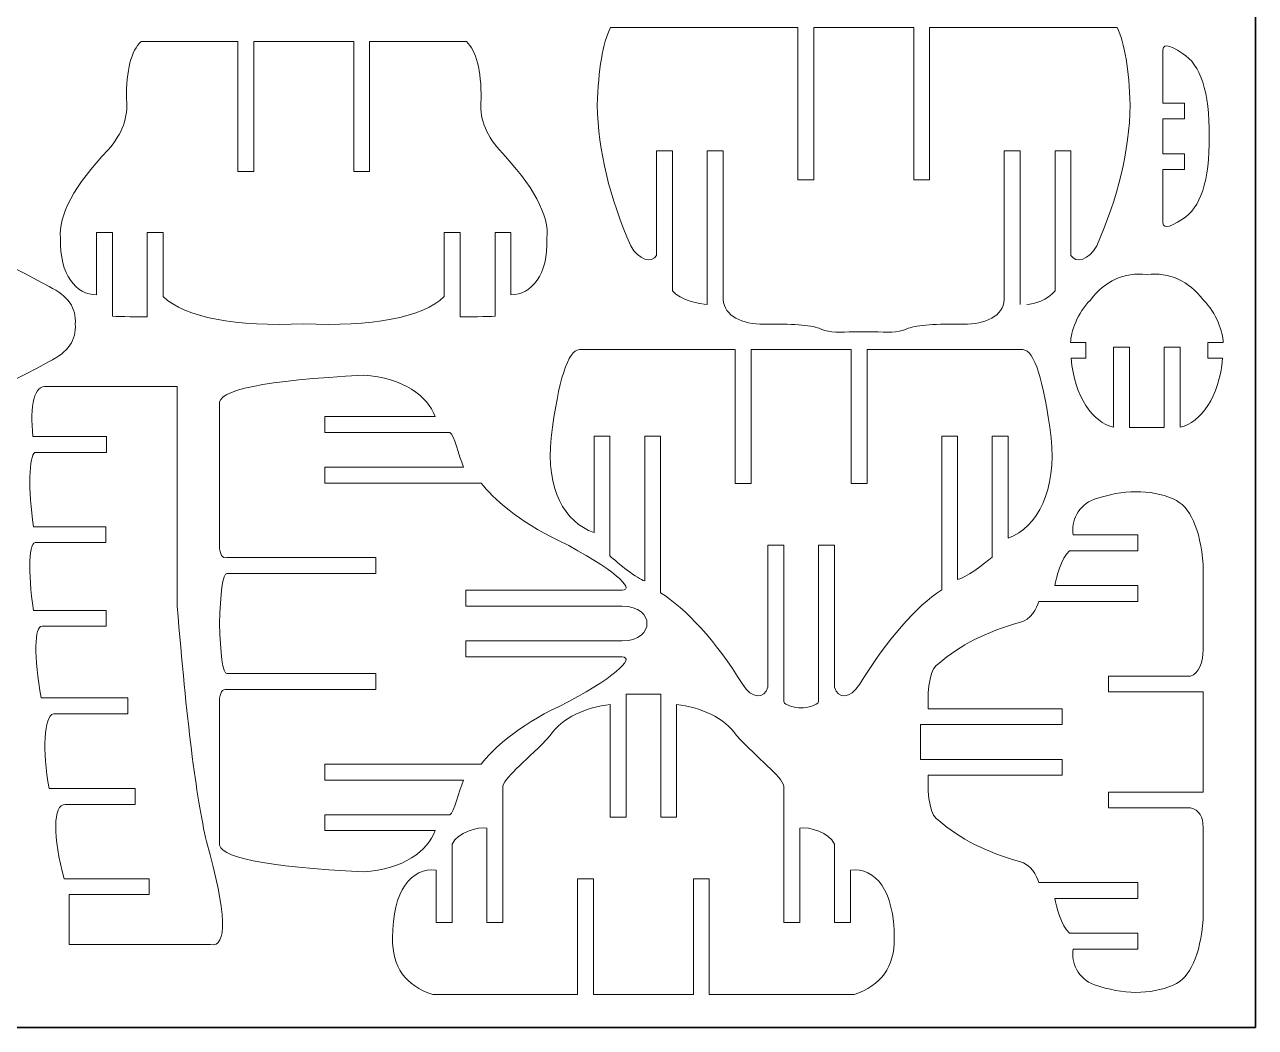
# Model space of a CAD drawing. Header units: inches. Extents: x -777 to 162, y -556 to 220.
# Drawn here: x -538.7 to -320.2, y -555.7 to -377.7 of the extents above; entities that cross this region are included whole.
import ezdxf

# ---------------------------------------------------------------- set-up
doc = ezdxf.new("R2010")
doc.units = ezdxf.units.IN
doc.header["$MEASUREMENT"] = 0
doc.layers.add('Layer 1', color=1, linetype='Continuous')
doc.layers.add('Layer 2', color=5, linetype='Continuous')

msp = doc.modelspace()

# ---------------------------------------------------------------- linework, layer by layer
at = {"layer": 'Layer 1', "lineweight": 9}
for points, knots in [([(-401.4299, -378.1899), (-409.8873, -378.1899), (-421.764, -378.1899), (-434.6949, -378.1899), (-434.6949, -378.1899), (-436.0741, -380.9709), (-436.8534, -385.5688), (-437.0335, -391.9826), (-437.0335, -391.9826), (-436.8538, -400.0613), (-434.8749, -408.3799), (-431.0973, -416.9375), (-431.0973, -416.9375), (-429.7151, -419.4809), (-427.3966, -420.0494), (-426.5068, -418.6433)], [0, 0, 0, 0, 0.25, 0.25, 0.25, 0.25000001, 0.5, 0.5, 0.5, 0.50000001, 0.75, 0.75, 0.75, 0.75000001, 1, 1, 1, 1]), ([(-401.4299, -378.1899), (-401.4299, -378.1899), (-401.4299, -405.2348), (-401.4299, -405.2348), (-401.4299, -405.2348), (-401.4299, -405.2348), (-398.6101, -405.2348), (-398.6101, -405.2348), (-398.6101, -405.2348), (-398.6101, -405.2348), (-398.6101, -378.1899), (-398.6101, -378.1899)], [0, 0, 0, 0, 0.33333333, 0.33333333, 0.33333333, 0.33333334, 0.66666667, 0.66666667, 0.66666667, 0.66666668, 1, 1, 1, 1]), ([(-380.8501, -378.1899), (-380.8501, -378.1899), (-380.8501, -405.2348), (-380.8501, -405.2348), (-380.8501, -405.2348), (-380.8501, -405.2348), (-378.0307, -405.2348), (-378.0307, -405.2348), (-378.0307, -405.2348), (-378.0307, -405.2348), (-378.0307, -378.1899), (-378.0307, -378.1899)], [0, 0, 0, 0, 0.33333333, 0.33333333, 0.33333333, 0.33333334, 0.66666667, 0.66666667, 0.66666667, 0.66666668, 1, 1, 1, 1]), ([(-378.0307, -378.1899), (-369.5733, -378.1899), (-357.6966, -378.1899), (-344.7657, -378.1899), (-344.7657, -378.1899), (-343.3865, -380.9709), (-342.6072, -385.5688), (-342.4271, -391.9826), (-342.4271, -391.9826), (-342.6068, -400.0613), (-344.5857, -408.3799), (-348.3633, -416.9375), (-348.3633, -416.9375), (-349.7455, -419.4809), (-352.064, -420.0494), (-352.9537, -418.6433)], [0, 0, 0, 0, 0.25, 0.25, 0.25, 0.25000001, 0.5, 0.5, 0.5, 0.50000001, 0.75, 0.75, 0.75, 0.75000001, 1, 1, 1, 1]), ([(-500.8481, -380.6694), (-507.1309, -380.6694), (-513.6456, -380.6694), (-518.0272, -380.6694), (-518.0272, -380.6694), (-519.7964, -382.2986), (-520.6658, -385.7149), (-520.6355, -390.9168), (-520.6355, -390.9168), (-520.2758, -394.0287), (-521.3547, -397.0211), (-523.8733, -399.8936), (-523.8733, -399.8936), (-529.9298, -406.2665), (-532.7481, -411.503), (-532.3282, -415.6027), (-532.3282, -415.6027), (-532.5082, -422.1852), (-529.5868, -425.5366), (-525.9287, -425.6565)], [0, 0, 0, 0, 0.2, 0.2, 0.2, 0.20000001, 0.4, 0.4, 0.4, 0.40000001, 0.6, 0.6, 0.6, 0.60000001, 0.8, 0.8, 0.8, 0.80000001, 1, 1, 1, 1]), ([(-500.8481, -380.6694), (-500.8481, -380.6694), (-500.8481, -403.745), (-500.8481, -403.745), (-500.8481, -403.745), (-500.8481, -403.745), (-498.0288, -403.745), (-498.0288, -403.745), (-498.0288, -403.745), (-498.0288, -403.745), (-498.0288, -380.6694), (-498.0288, -380.6694)], [0, 0, 0, 0, 0.33333333, 0.33333333, 0.33333333, 0.33333334, 0.66666667, 0.66666667, 0.66666667, 0.66666668, 1, 1, 1, 1]), ([(-480.2687, -380.6694), (-480.2687, -380.6694), (-480.2687, -403.745), (-480.2687, -403.745), (-480.2687, -403.745), (-480.2687, -403.745), (-477.4493, -403.745), (-477.4493, -403.745), (-477.4493, -403.745), (-477.4493, -403.745), (-477.4493, -380.6694), (-477.4493, -380.6694)], [0, 0, 0, 0, 0.33333333, 0.33333333, 0.33333333, 0.33333334, 0.66666667, 0.66666667, 0.66666667, 0.66666668, 1, 1, 1, 1]), ([(-477.4493, -380.6694), (-471.1665, -380.6694), (-464.6515, -380.6694), (-460.2699, -380.6694), (-460.2699, -380.6694), (-458.5006, -382.2986), (-457.6313, -385.7149), (-457.6616, -390.9168), (-457.6616, -390.9168), (-458.0213, -394.0287), (-456.9424, -397.0211), (-454.4237, -399.8936), (-454.4237, -399.8936), (-448.3673, -406.2665), (-445.549, -411.503), (-445.9689, -415.6027), (-445.9689, -415.6027), (-445.7888, -422.1852), (-448.7106, -425.5366), (-452.3687, -425.6565)], [0, 0, 0, 0, 0.2, 0.2, 0.2, 0.20000001, 0.4, 0.4, 0.4, 0.40000001, 0.6, 0.6, 0.6, 0.60000001, 0.8, 0.8, 0.8, 0.80000001, 1, 1, 1, 1]), ([(-336.6365, -391.5797), (-336.6365, -389.0035), (-336.6365, -385.2444), (-336.6365, -382.6682), (-336.6365, -382.6682), (-336.8526, -381.0046), (-335.6878, -381.0494), (-333.1422, -382.803)], [0, 0, 0, 0, 0.5, 0.5, 0.5, 0.50000001, 1, 1, 1, 1]), ([(-336.6365, -403.4003), (-336.6365, -403.4003), (-332.8051, -403.4), (-332.8051, -403.4), (-332.8051, -403.4), (-332.8051, -403.4), (-332.8051, -400.581), (-332.8051, -400.581), (-332.8051, -400.581), (-332.8051, -400.581), (-336.6365, -400.5813), (-336.6365, -400.5813), (-336.6365, -400.5813), (-336.6365, -400.2544), (-336.6365, -394.7177), (-336.6365, -394.3995), (-336.6365, -394.3995), (-336.6365, -394.3995), (-332.8051, -394.3995), (-332.8051, -394.3995), (-332.8051, -394.3995), (-332.8051, -394.3995), (-332.8051, -391.5805), (-332.8051, -391.5805), (-332.8051, -391.5805), (-332.8051, -391.5805), (-336.6365, -391.5797), (-336.6365, -391.5797)], [0, 0, 0, 0, 0.14285714, 0.14285714, 0.14285714, 0.14285715, 0.28571429, 0.28571429, 0.28571429, 0.2857143, 0.42857143, 0.42857143, 0.42857143, 0.42857144, 0.57142857, 0.57142857, 0.57142857, 0.57142858, 0.71428571, 0.71428571, 0.71428571, 0.71428572, 0.85714286, 0.85714286, 0.85714286, 0.85714287, 1, 1, 1, 1]), ([(-423.6875, -424.9273), (-423.6875, -424.9273), (-423.6875, -400.0675), (-423.6875, -400.0675), (-423.6875, -400.0675), (-423.6875, -400.0675), (-426.5068, -400.0675), (-426.5068, -400.0675), (-426.5068, -400.0675), (-426.5068, -400.0675), (-426.5068, -418.6436), (-426.5068, -418.6436)], [0, 0, 0, 0, 0.33333333, 0.33333333, 0.33333333, 0.33333334, 0.66666667, 0.66666667, 0.66666667, 0.66666668, 1, 1, 1, 1]), ([(-414.6826, -426.4534), (-414.6826, -426.4534), (-414.6826, -400.0675), (-414.6826, -400.0675), (-414.6826, -400.0675), (-414.6826, -400.0675), (-417.502, -400.0675), (-417.502, -400.0675), (-417.502, -400.0675), (-417.502, -400.0675), (-417.502, -427.3511), (-417.502, -427.3511)], [0, 0, 0, 0, 0.33333333, 0.33333333, 0.33333333, 0.33333334, 0.66666667, 0.66666667, 0.66666667, 0.66666668, 1, 1, 1, 1]), ([(-361.9586, -427.3511), (-361.9586, -427.3511), (-361.959, -400.0675), (-361.959, -400.0675), (-361.959, -400.0675), (-361.959, -400.0675), (-364.7784, -400.0675), (-364.7784, -400.0675), (-364.7784, -400.0675), (-364.7784, -400.0675), (-364.778, -426.4534), (-364.778, -426.4534)], [0, 0, 0, 0, 0.33333333, 0.33333333, 0.33333333, 0.33333334, 0.66666667, 0.66666667, 0.66666667, 0.66666668, 1, 1, 1, 1]), ([(-352.9537, -418.6436), (-352.9537, -418.6436), (-352.9541, -400.0675), (-352.9541, -400.0675), (-352.9541, -400.0675), (-352.9541, -400.0675), (-355.7735, -400.0675), (-355.7735, -400.0675), (-355.7735, -400.0675), (-355.7735, -400.0675), (-355.7731, -424.9273), (-355.7731, -424.9273)], [0, 0, 0, 0, 0.33333333, 0.33333333, 0.33333333, 0.33333334, 0.66666667, 0.66666667, 0.66666667, 0.66666668, 1, 1, 1, 1]), ([(-336.6365, -403.4003), (-336.6365, -405.9766), (-336.6365, -409.7356), (-336.6365, -412.3119), (-336.6365, -412.3119), (-336.8526, -413.9755), (-335.6878, -413.9306), (-333.1422, -412.177)], [0, 0, 0, 0, 0.5, 0.5, 0.5, 0.50000001, 1, 1, 1, 1]), ([(-575.9635, -418.057), (-576.293, -416.1528), (-571.9542, -415.0583), (-562.9472, -414.7743), (-562.9472, -414.7743), (-555.2956, -414.5793), (-545.763, -417.7122), (-534.3497, -424.1732), (-534.3497, -424.1732), (-530.9906, -425.797), (-529.4514, -428.011), (-529.7332, -430.8158)], [0, 0, 0, 0, 0.33333333, 0.33333333, 0.33333333, 0.33333334, 0.66666667, 0.66666667, 0.66666667, 0.66666668, 1, 1, 1, 1]), ([(-523.1094, -429.4267), (-523.1094, -429.4267), (-523.1094, -414.5879), (-523.1094, -414.5879), (-523.1094, -414.5879), (-523.1094, -414.5879), (-525.9287, -414.5879), (-525.9287, -414.5879), (-525.9287, -414.5879), (-525.9287, -414.5879), (-525.9287, -425.6565), (-525.9287, -425.6565)], [0, 0, 0, 0, 0.33333333, 0.33333333, 0.33333333, 0.33333334, 0.66666667, 0.66666667, 0.66666667, 0.66666668, 1, 1, 1, 1]), ([(-514.1038, -425.9255), (-514.1038, -425.9255), (-514.1038, -414.5879), (-514.1038, -414.5879), (-514.1038, -414.5879), (-514.1038, -414.5879), (-516.9231, -414.5879), (-516.9231, -414.5879), (-516.9231, -414.5879), (-516.9231, -414.5879), (-516.9231, -429.5163), (-516.9231, -429.5163)], [0, 0, 0, 0, 0.33333333, 0.33333333, 0.33333333, 0.33333334, 0.66666667, 0.66666667, 0.66666667, 0.66666668, 1, 1, 1, 1]), ([(-461.3743, -429.5163), (-461.3743, -429.5163), (-461.3747, -414.5879), (-461.3747, -414.5879), (-461.3747, -414.5879), (-461.3747, -414.5879), (-464.194, -414.5879), (-464.194, -414.5879), (-464.194, -414.5879), (-464.194, -414.5879), (-464.1937, -425.9255), (-464.1937, -425.9255)], [0, 0, 0, 0, 0.33333333, 0.33333333, 0.33333333, 0.33333334, 0.66666667, 0.66666667, 0.66666667, 0.66666668, 1, 1, 1, 1]), ([(-452.3687, -425.6565), (-452.3687, -425.6565), (-452.3691, -414.5879), (-452.3691, -414.5879), (-452.3691, -414.5879), (-452.3691, -414.5879), (-455.1884, -414.5879), (-455.1884, -414.5879), (-455.1884, -414.5879), (-455.1884, -414.5879), (-455.1881, -429.4267), (-455.1881, -429.4267)], [0, 0, 0, 0, 0.33333333, 0.33333333, 0.33333333, 0.33333334, 0.66666667, 0.66666667, 0.66666667, 0.66666668, 1, 1, 1, 1]), ([(-353.0033, -434.0761), (-352.9731, -432.3225), (-351.806, -428.7352), (-349.5021, -426.561), (-349.5021, -426.561), (-346.8636, -423.0986), (-343.5177, -421.5849), (-339.4636, -422.0193)], [0, 0, 0, 0, 0.5, 0.5, 0.5, 0.50000001, 1, 1, 1, 1]), ([(-325.9239, -434.0761), (-325.9541, -432.3225), (-327.1212, -428.7352), (-329.4251, -426.561), (-329.4251, -426.561), (-332.0636, -423.0986), (-335.4095, -421.5849), (-339.4636, -422.0193)], [0, 0, 0, 0, 0.5, 0.5, 0.5, 0.50000001, 1, 1, 1, 1]), ([(-414.6826, -426.453), (-414.5007, -429.4148), (-411.2986, -430.8814), (-407.4419, -430.8516), (-407.4419, -430.8516), (-402.5551, -430.7316), (-399.2874, -430.9711), (-397.6388, -431.5696)], [0, 0, 0, 0, 0.5, 0.5, 0.5, 0.50000001, 1, 1, 1, 1]), ([(-364.778, -426.453), (-364.9599, -429.4148), (-368.162, -430.8814), (-372.0187, -430.8516), (-372.0187, -430.8516), (-376.9055, -430.7316), (-380.1732, -430.9711), (-381.8218, -431.5696)], [0, 0, 0, 0, 0.5, 0.5, 0.5, 0.50000001, 1, 1, 1, 1]), ([(-575.9635, -443.5746), (-576.293, -445.4787), (-571.9542, -446.5733), (-562.9472, -446.8573), (-562.9472, -446.8573), (-555.2956, -447.0523), (-545.763, -443.9194), (-534.3497, -437.4584), (-534.3497, -437.4584), (-530.9906, -435.8345), (-529.4514, -433.6206), (-529.7332, -430.8158)], [0, 0, 0, 0, 0.33333333, 0.33333333, 0.33333333, 0.33333334, 0.66666667, 0.66666667, 0.66666667, 0.66666668, 1, 1, 1, 1]), ([(-352.9133, -436.8951), (-352.9133, -436.8951), (-350.2989, -436.8955), (-350.2989, -436.8955), (-350.2989, -436.8955), (-350.2989, -436.8955), (-350.2989, -434.0761), (-350.2989, -434.0761), (-350.2989, -434.0761), (-350.2989, -434.0761), (-353.0033, -434.0761), (-353.0033, -434.0761)], [0, 0, 0, 0, 0.33333333, 0.33333333, 0.33333333, 0.33333334, 0.66666667, 0.66666667, 0.66666667, 0.66666668, 1, 1, 1, 1]), ([(-326.0139, -436.8951), (-326.0139, -436.8951), (-328.6283, -436.8955), (-328.6283, -436.8955), (-328.6283, -436.8955), (-328.6283, -436.8955), (-328.6283, -434.0761), (-328.6283, -434.0761), (-328.6283, -434.0761), (-328.6283, -434.0761), (-325.9239, -434.0761), (-325.9239, -434.0761)], [0, 0, 0, 0, 0.33333333, 0.33333333, 0.33333333, 0.33333334, 0.66666667, 0.66666667, 0.66666667, 0.66666668, 1, 1, 1, 1]), ([(-437.6115, -467.82), (-442.8655, -465.9946), (-446.1961, -460.1288), (-445.2441, -451.0022), (-445.2441, -451.0022), (-443.9254, -440.6614), (-442.2462, -435.4418), (-440.2073, -435.3442), (-440.2073, -435.3442), (-429.3487, -435.3442), (-419.7855, -435.3442), (-412.5498, -435.3442)], [0, 0, 0, 0, 0.33333333, 0.33333333, 0.33333333, 0.33333334, 0.66666667, 0.66666667, 0.66666667, 0.66666668, 1, 1, 1, 1]), ([(-409.7306, -435.3442), (-409.7306, -435.3442), (-409.7306, -459.1009), (-409.7306, -459.1009), (-409.7306, -459.1009), (-409.7306, -459.1009), (-412.5498, -459.1009), (-412.5498, -459.1009), (-412.5498, -459.1009), (-412.5498, -459.1009), (-412.5498, -435.3442), (-412.5498, -435.3442)], [0, 0, 0, 0, 0.33333333, 0.33333333, 0.33333333, 0.33333334, 0.66666667, 0.66666667, 0.66666667, 0.66666668, 1, 1, 1, 1]), ([(-389.152, -435.3442), (-389.152, -435.3442), (-389.152, -459.1009), (-389.152, -459.1009), (-389.152, -459.1009), (-389.152, -459.1009), (-391.9712, -459.1009), (-391.9712, -459.1009), (-391.9712, -459.1009), (-391.9712, -459.1009), (-391.9712, -435.3442), (-391.9712, -435.3442)], [0, 0, 0, 0, 0.33333333, 0.33333333, 0.33333333, 0.33333334, 0.66666667, 0.66666667, 0.66666667, 0.66666668, 1, 1, 1, 1]), ([(-364.0899, -468.7954), (-358.836, -466.97), (-355.5053, -460.1288), (-356.4574, -451.0022), (-356.4574, -451.0022), (-357.776, -440.6614), (-359.4552, -435.4418), (-361.4941, -435.3442), (-361.4941, -435.3442), (-372.3527, -435.3442), (-381.9163, -435.3442), (-389.152, -435.3442)], [0, 0, 0, 0, 0.33333333, 0.33333333, 0.33333333, 0.33333334, 0.66666667, 0.66666667, 0.66666667, 0.66666668, 1, 1, 1, 1]), ([(-345.3737, -449.1375), (-345.3737, -449.1375), (-345.3737, -434.8955), (-345.3737, -434.8955), (-345.3737, -434.8955), (-345.3737, -434.8955), (-342.5544, -434.8955), (-342.5544, -434.8955), (-342.5544, -434.8955), (-342.5544, -434.8955), (-342.5544, -449.1823), (-342.5544, -449.1823)], [0, 0, 0, 0, 0.33333333, 0.33333333, 0.33333333, 0.33333334, 0.66666667, 0.66666667, 0.66666667, 0.66666668, 1, 1, 1, 1]), ([(-336.3732, -449.1823), (-336.3732, -449.1823), (-336.3735, -434.8955), (-336.3735, -434.8955), (-336.3735, -434.8955), (-336.3735, -434.8955), (-333.5543, -434.8955), (-333.5543, -434.8955), (-333.5543, -434.8955), (-333.5543, -434.8955), (-333.5539, -449.1375), (-333.5539, -449.1375)], [0, 0, 0, 0, 0.33333333, 0.33333333, 0.33333333, 0.33333334, 0.66666667, 0.66666667, 0.66666667, 0.66666668, 1, 1, 1, 1]), ([(-465.7994, -447.223), (-467.1753, -443.6021), (-471.4244, -440.3763), (-478.546, -439.9046), (-478.546, -439.9046), (-496.1103, -440.8042), (-504.6384, -442.5432), (-504.1296, -445.1213)], [0, 0, 0, 0, 0.5, 0.5, 0.5, 0.50000001, 1, 1, 1, 1]), ([(-537.2336, -450.7929), (-537.8098, -445.2704), (-536.9937, -441.5252), (-534.785, -441.9239), (-534.785, -441.9239), (-525.4288, -441.9243), (-517.7025, -441.9243), (-511.6066, -441.9243)], [0, 0, 0, 0, 0.5, 0.5, 0.5, 0.50000001, 1, 1, 1, 1]), ([(-511.6066, -441.9243), (-511.6066, -458.425), (-511.6066, -471.4175), (-511.6066, -480.9017), (-511.6066, -480.9017), (-509.9926, -500.9271), (-508.2592, -514.8552), (-506.4062, -522.686), (-506.4062, -522.686), (-502.8528, -535.439), (-502.6258, -541.529), (-505.7253, -540.9557)], [0, 0, 0, 0, 0.33333333, 0.33333333, 0.33333333, 0.33333334, 0.66666667, 0.66666667, 0.66666667, 0.66666668, 1, 1, 1, 1]), ([(-502.7956, -472.2777), (-503.5993, -472.4286), (-504.0443, -471.7295), (-504.13, -470.18), (-504.13, -470.18), (-504.1303, -463.5735), (-504.1296, -454.432), (-504.1296, -445.1213)], [0, 0, 0, 0, 0.5, 0.5, 0.5, 0.50000001, 1, 1, 1, 1]), ([(-463.1959, -450.0424), (-463.1959, -450.0424), (-485.431, -450.0424), (-485.431, -450.0424), (-485.431, -450.0424), (-485.431, -450.0424), (-485.431, -447.223), (-485.431, -447.223), (-485.431, -447.223), (-485.431, -447.223), (-465.799, -447.223), (-465.799, -447.223)], [0, 0, 0, 0, 0.33333333, 0.33333333, 0.33333333, 0.33333334, 0.66666667, 0.66666667, 0.66666667, 0.66666668, 1, 1, 1, 1]), ([(-537.2336, -450.7929), (-537.2336, -450.7929), (-524.1749, -450.7929), (-524.1749, -450.7929), (-524.1749, -450.7929), (-524.1749, -450.7929), (-524.1749, -453.6122), (-524.1749, -453.6122), (-524.1749, -453.6122), (-524.1749, -453.6122), (-536.8742, -453.6119), (-536.8742, -453.6119)], [0, 0, 0, 0, 0.33333333, 0.33333333, 0.33333333, 0.33333334, 0.66666667, 0.66666667, 0.66666667, 0.66666668, 1, 1, 1, 1]), ([(-437.6115, -467.8197), (-437.6115, -467.8197), (-437.6115, -450.7222), (-437.6115, -450.7222), (-437.6115, -450.7222), (-437.6115, -450.7222), (-434.7922, -450.7222), (-434.7922, -450.7222), (-434.7922, -450.7222), (-434.7922, -450.7222), (-434.7926, -471.9811), (-434.7926, -471.9811)], [0, 0, 0, 0, 0.33333333, 0.33333333, 0.33333333, 0.33333334, 0.66666667, 0.66666667, 0.66666667, 0.66666668, 1, 1, 1, 1]), ([(-428.6241, -476.3795), (-428.6241, -476.3795), (-428.6241, -450.7222), (-428.6241, -450.7222), (-428.6241, -450.7222), (-428.6241, -450.7222), (-425.8045, -450.7222), (-425.8045, -450.7222), (-425.8045, -450.7222), (-425.8045, -450.7222), (-425.8045, -478.4968), (-425.8045, -478.4968)], [0, 0, 0, 0, 0.33333333, 0.33333333, 0.33333333, 0.33333334, 0.66666667, 0.66666667, 0.66666667, 0.66666668, 1, 1, 1, 1]), ([(-373.0773, -476.1845), (-373.0773, -476.1845), (-373.0773, -450.7222), (-373.0773, -450.7222), (-373.0773, -450.7222), (-373.0773, -450.7222), (-375.8969, -450.7222), (-375.8969, -450.7222), (-375.8969, -450.7222), (-375.8969, -450.7222), (-375.8969, -478.0091), (-375.8969, -478.0091)], [0, 0, 0, 0, 0.33333333, 0.33333333, 0.33333333, 0.33333334, 0.66666667, 0.66666667, 0.66666667, 0.66666668, 1, 1, 1, 1]), ([(-364.0899, -468.795), (-364.0899, -468.795), (-364.0899, -450.7222), (-364.0899, -450.7222), (-364.0899, -450.7222), (-364.0899, -450.7222), (-366.9092, -450.7222), (-366.9092, -450.7222), (-366.9092, -450.7222), (-366.9092, -450.7222), (-366.9096, -472.1761), (-366.9096, -472.1761)], [0, 0, 0, 0, 0.33333333, 0.33333333, 0.33333333, 0.33333334, 0.66666667, 0.66666667, 0.66666667, 0.66666668, 1, 1, 1, 1]), ([(-457.6576, -459.0301), (-457.6576, -459.0301), (-485.431, -459.0301), (-485.431, -459.0301), (-485.431, -459.0301), (-485.431, -459.0301), (-485.431, -456.2111), (-485.431, -456.2111), (-485.431, -456.2111), (-485.431, -456.2111), (-460.7725, -456.2107), (-460.7725, -456.2107)], [0, 0, 0, 0, 0.33333333, 0.33333333, 0.33333333, 0.33333334, 0.66666667, 0.66666667, 0.66666667, 0.66666668, 1, 1, 1, 1]), ([(-457.6576, -459.0301), (-455.6256, -461.6916), (-451.0383, -465.8764), (-443.8963, -469.2265), (-443.8963, -469.2265), (-434.013, -474.2259), (-430.252, -477.9606), (-432.6131, -478.0736)], [0, 0, 0, 0, 0.5, 0.5, 0.5, 0.50000001, 1, 1, 1, 1]), ([(-352.5523, -468.2468), (-352.9707, -465.855), (-351.7136, -462.9595), (-348.7818, -461.9181), (-348.7818, -461.9181), (-343.6353, -460.1488), (-338.9674, -460.119), (-334.7784, -461.8281), (-334.7784, -461.8281), (-331.754, -463.2073), (-329.9906, -467.1049), (-329.4894, -473.5207), (-329.4894, -473.5207), (-329.4898, -480.7159), (-329.4898, -485.8567), (-329.4894, -488.6313), (-329.4894, -488.6313), (-329.453, -490.5864), (-330.1984, -492.932), (-331.7263, -493.3016)], [0, 0, 0, 0, 0.2, 0.2, 0.2, 0.20000001, 0.4, 0.4, 0.4, 0.40000001, 0.6, 0.6, 0.6, 0.60000001, 0.8, 0.8, 0.8, 0.80000001, 1, 1, 1, 1]), ([(-537.1435, -466.7971), (-537.1435, -466.7971), (-524.2617, -466.7971), (-524.2617, -466.7971), (-524.2617, -466.7971), (-524.2617, -466.7971), (-524.2617, -469.6162), (-524.2617, -469.6162), (-524.2617, -469.6162), (-524.2617, -469.6162), (-536.6052, -469.6158), (-536.6052, -469.6158)], [0, 0, 0, 0, 0.33333333, 0.33333333, 0.33333333, 0.33333334, 0.66666667, 0.66666667, 0.66666667, 0.66666668, 1, 1, 1, 1]), ([(-352.5523, -468.2468), (-352.5523, -468.2468), (-341.0894, -468.2468), (-341.0894, -468.2468), (-341.0894, -468.2468), (-341.0894, -468.2468), (-341.0894, -471.0659), (-341.0894, -471.0659), (-341.0894, -471.0659), (-341.0894, -471.0659), (-353.1807, -471.0659), (-353.1807, -471.0659)], [0, 0, 0, 0, 0.33333333, 0.33333333, 0.33333333, 0.33333334, 0.66666667, 0.66666667, 0.66666667, 0.66666668, 1, 1, 1, 1]), ([(-403.9346, -497.8352), (-403.9346, -497.8352), (-403.935, -470.0606), (-403.935, -470.0606), (-403.935, -470.0606), (-403.935, -470.0606), (-406.7542, -470.0606), (-406.7542, -470.0606), (-406.7542, -470.0606), (-406.7542, -470.0606), (-406.7542, -495.2662), (-406.7542, -495.2662), (-406.7542, -495.2662), (-407.3767, -497.4499), (-409.6427, -497.3001), (-411.1943, -494.8171), (-411.1943, -494.8171), (-416.0882, -486.842), (-421.2995, -481.4019), (-425.8045, -478.4968)], [0, 0, 0, 0, 0.2, 0.2, 0.2, 0.20000001, 0.4, 0.4, 0.4, 0.40000001, 0.6, 0.6, 0.6, 0.60000001, 0.8, 0.8, 0.8, 0.80000001, 1, 1, 1, 1]), ([(-397.7669, -497.8352), (-397.7669, -497.8352), (-397.7669, -470.0606), (-397.7669, -470.0606), (-397.7669, -470.0606), (-397.7669, -470.0606), (-394.9476, -470.0606), (-394.9476, -470.0606), (-394.9476, -470.0606), (-394.9476, -470.0606), (-394.9476, -495.2662), (-394.9476, -495.2662), (-394.9476, -495.2662), (-394.3251, -497.4499), (-392.0587, -497.3001), (-390.5071, -494.8171), (-390.5071, -494.8171), (-385.6132, -486.842), (-380.4019, -480.9142), (-375.8969, -478.0091)], [0, 0, 0, 0, 0.2, 0.2, 0.2, 0.20000001, 0.4, 0.4, 0.4, 0.40000001, 0.6, 0.6, 0.6, 0.60000001, 0.8, 0.8, 0.8, 0.80000001, 1, 1, 1, 1]), ([(-502.7956, -475.0971), (-502.7956, -475.0971), (-476.3799, -475.0971), (-476.3799, -475.0971), (-476.3799, -475.0971), (-476.3799, -475.0971), (-476.3799, -472.2777), (-476.3799, -472.2777), (-476.3799, -472.2777), (-476.3799, -472.2777), (-502.7956, -472.2777), (-502.7956, -472.2777)], [0, 0, 0, 0, 0.33333333, 0.33333333, 0.33333333, 0.33333334, 0.66666667, 0.66666667, 0.66666667, 0.66666668, 1, 1, 1, 1]), ([(-432.6131, -478.0736), (-432.6131, -478.0736), (-460.3865, -478.0736), (-460.3865, -478.0736), (-460.3865, -478.0736), (-460.3865, -478.0736), (-460.3865, -480.8929), (-460.3865, -480.8929), (-460.3865, -480.8929), (-460.3865, -480.8929), (-432.6131, -480.8933), (-432.6131, -480.8933), (-432.6131, -480.8933), (-429.6017, -480.8197), (-428.1391, -482.6334), (-428.2254, -483.9773), (-428.2254, -483.9773), (-428.1391, -485.3212), (-429.6017, -487.1353), (-432.6131, -487.0617)], [0, 0, 0, 0, 0.2, 0.2, 0.2, 0.20000001, 0.4, 0.4, 0.4, 0.40000001, 0.6, 0.6, 0.6, 0.60000001, 0.8, 0.8, 0.8, 0.80000001, 1, 1, 1, 1]), ([(-355.7842, -477.2346), (-355.7842, -477.2346), (-341.0894, -477.2346), (-341.0894, -477.2346), (-341.0894, -477.2346), (-341.0894, -477.2346), (-341.0894, -480.054), (-341.0894, -480.054), (-341.0894, -480.054), (-341.0894, -480.054), (-358.6563, -480.054), (-358.6563, -480.054)], [0, 0, 0, 0, 0.33333333, 0.33333333, 0.33333333, 0.33333334, 0.66666667, 0.66666667, 0.66666667, 0.66666668, 1, 1, 1, 1]), ([(-378.2781, -499.0981), (-378.4873, -495.1762), (-377.8582, -491.7113), (-376.3926, -491.0596), (-376.3926, -491.0596), (-372.7197, -487.852), (-367.9443, -485.4234), (-362.0678, -483.7744), (-362.0678, -483.7744), (-360.0923, -483.3031), (-358.9555, -481.2765), (-358.6563, -480.054)], [0, 0, 0, 0, 0.33333333, 0.33333333, 0.33333333, 0.33333334, 0.66666667, 0.66666667, 0.66666667, 0.66666668, 1, 1, 1, 1]), ([(-537.1435, -481.6387), (-537.1435, -481.6387), (-524.2486, -481.6387), (-524.2486, -481.6387), (-524.2486, -481.6387), (-524.2486, -481.6387), (-524.2486, -484.4581), (-524.2486, -484.4581), (-524.2486, -484.4581), (-524.2486, -484.4581), (-535.6174, -484.4577), (-535.6174, -484.4577)], [0, 0, 0, 0, 0.33333333, 0.33333333, 0.33333333, 0.33333334, 0.66666667, 0.66666667, 0.66666667, 0.66666668, 1, 1, 1, 1]), ([(-432.6131, -487.0617), (-432.6131, -487.0617), (-460.3865, -487.0617), (-460.3865, -487.0617), (-460.3865, -487.0617), (-460.3865, -487.0617), (-460.3865, -489.881), (-460.3865, -489.881), (-460.3865, -489.881), (-460.3865, -489.881), (-432.6131, -489.881), (-432.6131, -489.881)], [0, 0, 0, 0, 0.33333333, 0.33333333, 0.33333333, 0.33333334, 0.66666667, 0.66666667, 0.66666667, 0.66666668, 1, 1, 1, 1]), ([(-457.6576, -508.9245), (-455.6256, -506.2629), (-451.0383, -502.0782), (-443.8963, -498.7281), (-443.8963, -498.7281), (-434.013, -493.7287), (-430.252, -489.994), (-432.6131, -489.881)], [0, 0, 0, 0, 0.5, 0.5, 0.5, 0.50000001, 1, 1, 1, 1]), ([(-502.7956, -495.6765), (-502.7956, -495.6765), (-476.3799, -495.6765), (-476.3799, -495.6765), (-476.3799, -495.6765), (-476.3799, -495.6765), (-476.3799, -492.8571), (-476.3799, -492.8571), (-476.3799, -492.8571), (-476.3799, -492.8571), (-502.7956, -492.8571), (-502.7956, -492.8571)], [0, 0, 0, 0, 0.33333333, 0.33333333, 0.33333333, 0.33333334, 0.66666667, 0.66666667, 0.66666667, 0.66666668, 1, 1, 1, 1]), ([(-329.4902, -496.1209), (-329.4902, -496.1209), (-346.2811, -496.1209), (-346.2811, -496.1209), (-346.2811, -496.1209), (-346.2811, -496.1209), (-346.2807, -493.3016), (-346.2807, -493.3016), (-346.2807, -493.3016), (-346.2807, -493.3016), (-331.7263, -493.3016), (-331.7263, -493.3016)], [0, 0, 0, 0, 0.33333333, 0.33333333, 0.33333333, 0.33333334, 0.66666667, 0.66666667, 0.66666667, 0.66666668, 1, 1, 1, 1]), ([(-502.7956, -495.6765), (-503.5993, -495.5256), (-504.0443, -496.2247), (-504.13, -497.7742), (-504.13, -497.7742), (-504.1303, -504.3807), (-504.1296, -513.5226), (-504.1296, -522.8333)], [0, 0, 0, 0, 0.5, 0.5, 0.5, 0.50000001, 1, 1, 1, 1]), ([(-535.7971, -497.1691), (-535.7971, -497.1691), (-520.3588, -497.1691), (-520.3588, -497.1691), (-520.3588, -497.1691), (-520.3588, -497.1691), (-520.3588, -499.9882), (-520.3588, -499.9882), (-520.3588, -499.9882), (-520.3588, -499.9882), (-533.553, -499.9882), (-533.553, -499.9882)], [0, 0, 0, 0, 0.33333333, 0.33333333, 0.33333333, 0.33333334, 0.66666667, 0.66666667, 0.66666667, 0.66666668, 1, 1, 1, 1]), ([(-434.7573, -498.367), (-434.7573, -498.367), (-434.7573, -518.329), (-434.7573, -518.329), (-434.7573, -518.329), (-434.7573, -518.329), (-431.938, -518.329), (-431.938, -518.329), (-431.938, -518.329), (-431.938, -518.329), (-431.9376, -496.4884), (-431.9376, -496.4884)], [0, 0, 0, 0, 0.33333333, 0.33333333, 0.33333333, 0.33333334, 0.66666667, 0.66666667, 0.66666667, 0.66666668, 1, 1, 1, 1]), ([(-425.7699, -496.4884), (-425.7699, -496.4884), (-425.7699, -518.329), (-425.7699, -518.329), (-425.7699, -518.329), (-425.7699, -518.329), (-422.9503, -518.329), (-422.9503, -518.329), (-422.9503, -518.329), (-422.9503, -518.329), (-422.9503, -498.367), (-422.9503, -498.367)], [0, 0, 0, 0, 0.33333333, 0.33333333, 0.33333333, 0.33333334, 0.66666667, 0.66666667, 0.66666667, 0.66666668, 1, 1, 1, 1]), ([(-453.8076, -512.8196), (-453.3046, -511.0241), (-449.2322, -508.0316), (-445.4026, -503.8424), (-445.4026, -503.8424), (-443.2821, -500.6411), (-438.9477, -498.8157), (-434.7573, -498.367)], [0, 0, 0, 0, 0.5, 0.5, 0.5, 0.50000001, 1, 1, 1, 1]), ([(-403.9, -512.8196), (-404.403, -511.0241), (-408.4753, -508.0316), (-412.3049, -503.8424), (-412.3049, -503.8424), (-414.4254, -500.6411), (-418.7598, -498.8157), (-422.9503, -498.367)], [0, 0, 0, 0, 0.5, 0.5, 0.5, 0.50000001, 1, 1, 1, 1]), ([(-378.2777, -499.0981), (-378.2777, -499.0981), (-354.4895, -499.0981), (-354.4895, -499.0981), (-354.4895, -499.0981), (-354.4895, -499.0981), (-354.4895, -501.9175), (-354.4895, -501.9175), (-354.4895, -501.9175), (-354.4895, -501.9175), (-379.6613, -501.9179), (-379.6613, -501.9179)], [0, 0, 0, 0, 0.33333333, 0.33333333, 0.33333333, 0.33333334, 0.66666667, 0.66666667, 0.66666667, 0.66666668, 1, 1, 1, 1]), ([(-457.6576, -508.9245), (-457.6576, -508.9245), (-485.431, -508.9245), (-485.431, -508.9245), (-485.431, -508.9245), (-485.431, -508.9245), (-485.431, -511.7439), (-485.431, -511.7439), (-485.431, -511.7439), (-485.431, -511.7439), (-460.7725, -511.7442), (-460.7725, -511.7442)], [0, 0, 0, 0, 0.33333333, 0.33333333, 0.33333333, 0.33333334, 0.66666667, 0.66666667, 0.66666667, 0.66666668, 1, 1, 1, 1]), ([(-379.6613, -508.0848), (-379.6613, -508.0848), (-354.4895, -508.0863), (-354.4895, -508.0863), (-354.4895, -508.0863), (-354.4895, -508.0863), (-354.4895, -510.9056), (-354.4895, -510.9056), (-354.4895, -510.9056), (-354.4895, -510.9056), (-378.2777, -510.9042), (-378.2777, -510.9042)], [0, 0, 0, 0, 0.33333333, 0.33333333, 0.33333333, 0.33333334, 0.66666667, 0.66666667, 0.66666667, 0.66666668, 1, 1, 1, 1]), ([(-378.2781, -510.9042), (-378.4873, -514.8261), (-377.8582, -518.291), (-376.3926, -518.9428), (-376.3926, -518.9428), (-372.7197, -522.1503), (-367.9443, -524.579), (-362.0678, -526.2279), (-362.0678, -526.2279), (-360.0923, -526.6992), (-358.9555, -528.7262), (-358.6563, -529.9487)], [0, 0, 0, 0, 0.33333333, 0.33333333, 0.33333333, 0.33333334, 0.66666667, 0.66666667, 0.66666667, 0.66666668, 1, 1, 1, 1]), ([(-534.3607, -513.2627), (-534.3607, -513.2627), (-519.0996, -513.2627), (-519.0996, -513.2627), (-519.0996, -513.2627), (-519.0996, -513.2627), (-519.0996, -516.0817), (-519.0996, -516.0817), (-519.0996, -516.0817), (-519.0996, -516.0817), (-531.4882, -516.0814), (-531.4882, -516.0814)], [0, 0, 0, 0, 0.33333333, 0.33333333, 0.33333333, 0.33333334, 0.66666667, 0.66666667, 0.66666667, 0.66666668, 1, 1, 1, 1]), ([(-456.6272, -520.2703), (-456.6272, -520.2703), (-456.6272, -537.0301), (-456.6272, -537.0301), (-456.6272, -537.0301), (-456.6272, -537.0301), (-453.8076, -537.0301), (-453.8076, -537.0301), (-453.8076, -537.0301), (-453.8076, -537.0301), (-453.8076, -512.82), (-453.8076, -512.82)], [0, 0, 0, 0, 0.33333333, 0.33333333, 0.33333333, 0.33333334, 0.66666667, 0.66666667, 0.66666667, 0.66666668, 1, 1, 1, 1]), ([(-401.0803, -520.2703), (-401.0803, -520.2703), (-401.0803, -537.0301), (-401.0803, -537.0301), (-401.0803, -537.0301), (-401.0803, -537.0301), (-403.9, -537.0301), (-403.9, -537.0301), (-403.9, -537.0301), (-403.9, -537.0301), (-403.9, -512.82), (-403.9, -512.82)], [0, 0, 0, 0, 0.33333333, 0.33333333, 0.33333333, 0.33333334, 0.66666667, 0.66666667, 0.66666667, 0.66666668, 1, 1, 1, 1]), ([(-331.7266, -516.7004), (-331.7266, -516.7004), (-346.2811, -516.7004), (-346.2811, -516.7004), (-346.2811, -516.7004), (-346.2811, -516.7004), (-346.2811, -513.881), (-346.2811, -513.881), (-346.2811, -513.881), (-346.2811, -513.881), (-329.4902, -513.881), (-329.4902, -513.881)], [0, 0, 0, 0, 0.33333333, 0.33333333, 0.33333333, 0.33333334, 0.66666667, 0.66666667, 0.66666667, 0.66666668, 1, 1, 1, 1]), ([(-352.5523, -541.7558), (-352.9707, -544.1477), (-351.7136, -547.0429), (-348.7818, -548.0842), (-348.7818, -548.0842), (-343.6353, -549.8535), (-338.9674, -549.8834), (-334.7784, -548.1742), (-334.7784, -548.1742), (-331.754, -546.795), (-329.9906, -542.8974), (-329.4894, -536.4816), (-329.4894, -536.4816), (-329.4898, -529.2864), (-329.4902, -522.9628), (-329.4898, -520.1882), (-329.4898, -520.1882), (-329.4534, -518.2331), (-330.1987, -517.07), (-331.7266, -516.7004)], [0, 0, 0, 0, 0.2, 0.2, 0.2, 0.20000001, 0.4, 0.4, 0.4, 0.40000001, 0.6, 0.6, 0.6, 0.60000001, 0.8, 0.8, 0.8, 0.80000001, 1, 1, 1, 1]), ([(-463.1959, -517.9126), (-463.1959, -517.9126), (-485.431, -517.9126), (-485.431, -517.9126), (-485.431, -517.9126), (-485.431, -517.9126), (-485.431, -520.732), (-485.431, -520.732), (-485.431, -520.732), (-485.431, -520.732), (-465.799, -520.732), (-465.799, -520.732)], [0, 0, 0, 0, 0.33333333, 0.33333333, 0.33333333, 0.33333334, 0.66666667, 0.66666667, 0.66666667, 0.66666668, 1, 1, 1, 1]), ([(-465.7994, -520.732), (-467.1753, -524.3529), (-471.4244, -527.5783), (-478.546, -528.05), (-478.546, -528.05), (-496.1103, -527.1504), (-504.6384, -525.4114), (-504.1296, -522.8333)], [0, 0, 0, 0, 0.5, 0.5, 0.5, 0.50000001, 1, 1, 1, 1]), ([(-465.6145, -527.7217), (-465.6145, -527.7217), (-465.6145, -537.0301), (-465.6145, -537.0301), (-465.6145, -537.0301), (-465.6145, -537.0301), (-462.7953, -537.0301), (-462.7953, -537.0301), (-462.7953, -537.0301), (-462.7953, -537.0301), (-462.7949, -523.1432), (-462.7949, -523.1432)], [0, 0, 0, 0, 0.33333333, 0.33333333, 0.33333333, 0.33333334, 0.66666667, 0.66666667, 0.66666667, 0.66666668, 1, 1, 1, 1]), ([(-392.093, -527.7217), (-392.093, -527.7217), (-392.093, -537.0301), (-392.093, -537.0301), (-392.093, -537.0301), (-392.093, -537.0301), (-394.9122, -537.0301), (-394.9122, -537.0301), (-394.9122, -537.0301), (-394.9122, -537.0301), (-394.9126, -523.1432), (-394.9126, -523.1432)], [0, 0, 0, 0, 0.33333333, 0.33333333, 0.33333333, 0.33333334, 0.66666667, 0.66666667, 0.66666667, 0.66666668, 1, 1, 1, 1]), ([(-440.5525, -549.8196), (-456.3411, -549.8196), (-466.1802, -549.8196), (-466.2502, -549.8196), (-466.2502, -549.8196), (-471.1033, -548.2191), (-473.4804, -544.8923), (-473.382, -539.8404), (-473.382, -539.8404), (-473.4199, -531.3127), (-470.0448, -527.2726), (-465.6145, -527.7213)], [0, 0, 0, 0, 0.33333333, 0.33333333, 0.33333333, 0.33333334, 0.66666667, 0.66666667, 0.66666667, 0.66666668, 1, 1, 1, 1]), ([(-417.1547, -549.8196), (-401.3661, -549.8196), (-391.5273, -549.8196), (-391.4573, -549.8196), (-391.4573, -549.8196), (-386.6043, -548.2191), (-384.2271, -544.8923), (-384.3255, -539.8404), (-384.3255, -539.8404), (-384.2876, -531.3127), (-387.6627, -527.2726), (-392.093, -527.7213)], [0, 0, 0, 0, 0.33333333, 0.33333333, 0.33333333, 0.33333334, 0.66666667, 0.66666667, 0.66666667, 0.66666668, 1, 1, 1, 1]), ([(-531.6679, -529.267), (-531.6679, -529.267), (-516.5744, -529.267), (-516.5744, -529.267), (-516.5744, -529.267), (-516.5744, -529.267), (-516.5744, -532.0864), (-516.5744, -532.0864), (-516.5744, -532.0864), (-516.5744, -532.0864), (-530.7702, -532.0864), (-530.7702, -532.0864)], [0, 0, 0, 0, 0.33333333, 0.33333333, 0.33333333, 0.33333334, 0.66666667, 0.66666667, 0.66666667, 0.66666668, 1, 1, 1, 1]), ([(-437.7336, -549.8196), (-437.7336, -549.8196), (-437.7336, -529.2875), (-437.7336, -529.2875), (-437.7336, -529.2875), (-437.7336, -529.2875), (-440.5525, -529.2875), (-440.5525, -529.2875), (-440.5525, -529.2875), (-440.5525, -529.2875), (-440.5525, -549.8196), (-440.5525, -549.8196)], [0, 0, 0, 0, 0.33333333, 0.33333333, 0.33333333, 0.33333334, 0.66666667, 0.66666667, 0.66666667, 0.66666668, 1, 1, 1, 1]), ([(-417.1547, -549.8196), (-417.1547, -549.8196), (-417.1547, -529.2875), (-417.1547, -529.2875), (-417.1547, -529.2875), (-417.1547, -529.2875), (-419.9743, -529.2875), (-419.9743, -529.2875), (-419.9743, -529.2875), (-419.9743, -529.2875), (-419.9743, -549.8196), (-419.9743, -549.8196)], [0, 0, 0, 0, 0.33333333, 0.33333333, 0.33333333, 0.33333334, 0.66666667, 0.66666667, 0.66666667, 0.66666668, 1, 1, 1, 1]), ([(-355.7842, -532.7681), (-355.7842, -532.7681), (-341.0894, -532.7681), (-341.0894, -532.7681), (-341.0894, -532.7681), (-341.0894, -532.7681), (-341.0894, -529.9487), (-341.0894, -529.9487), (-341.0894, -529.9487), (-341.0894, -529.9487), (-358.6563, -529.9487), (-358.6563, -529.9487)], [0, 0, 0, 0, 0.33333333, 0.33333333, 0.33333333, 0.33333334, 0.66666667, 0.66666667, 0.66666667, 0.66666668, 1, 1, 1, 1]), ([(-352.5523, -541.7558), (-352.5523, -541.7558), (-341.0894, -541.7558), (-341.0894, -541.7558), (-341.0894, -541.7558), (-341.0894, -541.7558), (-341.0894, -538.9365), (-341.0894, -538.9365), (-341.0894, -538.9365), (-341.0894, -538.9365), (-353.1807, -538.9365), (-353.1807, -538.9365)], [0, 0, 0, 0, 0.33333333, 0.33333333, 0.33333333, 0.33333334, 0.66666667, 0.66666667, 0.66666667, 0.66666668, 1, 1, 1, 1])]:
    msp.add_open_spline(points, degree=3, knots=knots, dxfattribs=at)
for points in [[(-389.7303, -378.1899), (-393.8706, -378.1899), (-397.6187, -378.1899), (-398.6101, -378.1899)], [(-389.7303, -378.1899), (-385.59, -378.1899), (-381.8415, -378.1899), (-380.8501, -378.1899)], [(-489.1485, -380.6694), (-491.3887, -380.6694), (-495.1376, -380.6694), (-498.0288, -380.6694)], [(-489.1485, -380.6694), (-486.9083, -380.6694), (-483.1599, -380.6694), (-480.2687, -380.6694)], [(-333.1422, -382.803), (-329.9344, -384.6838), (-328.346, -389.5794), (-328.3781, -397.49)], [(-333.1422, -412.177), (-329.9344, -410.2962), (-328.346, -405.4007), (-328.3781, -397.49)], [(-514.1038, -425.9255), (-510.2481, -429.6924), (-501.1408, -431.3114), (-489.1485, -430.7815)], [(-464.1937, -425.9255), (-468.0493, -429.6924), (-477.1563, -431.3114), (-489.1485, -430.7815)], [(-423.6875, -424.9269), (-422.3859, -426.5128), (-418.7475, -427.3208), (-417.502, -427.3507)], [(-355.7731, -424.9269), (-357.0747, -426.5128), (-359.5307, -427.3208), (-360.7762, -427.3507)], [(-516.9231, -429.5163), (-518.1839, -429.5462), (-521.823, -429.5167), (-523.1094, -429.4267)], [(-461.3743, -429.5163), (-460.1135, -429.5462), (-456.4744, -429.5167), (-455.1881, -429.4267)], [(-397.6388, -431.5696), (-396.4177, -432.1848), (-394.6397, -432.39), (-392.3044, -432.1848)], [(-387.1562, -432.1848), (-389.5823, -432.1848), (-391.2984, -432.1848), (-392.3044, -432.1848)], [(-381.8218, -431.5696), (-383.0429, -432.1848), (-384.8209, -432.39), (-387.1562, -432.1848)], [(-409.7306, -435.3442), (-406.7477, -435.3442), (-402.999, -435.3442), (-400.8507, -435.3442)], [(-391.9712, -435.3442), (-394.9542, -435.3442), (-398.7025, -435.3442), (-400.8507, -435.3442)], [(-345.3737, -449.1375), (-349.0381, -448.2929), (-352.3396, -443.7178), (-352.9133, -436.8951)], [(-333.5539, -449.1375), (-329.8894, -448.2929), (-326.5876, -443.7178), (-326.0139, -436.8951)], [(-460.7725, -456.2107), (-461.6399, -454.1014), (-462.4483, -450.4728), (-463.1963, -450.0424)], [(-342.5544, -449.1823), (-341.7635, -449.1823), (-341.1271, -449.1823), (-340.6463, -449.1823)], [(-336.3732, -449.1823), (-337.1641, -449.1823), (-340.1656, -449.1823), (-340.6463, -449.1823)], [(-537.1435, -466.7971), (-538.0708, -460.1677), (-537.9815, -454.1958), (-536.8742, -453.6119)], [(-537.1435, -481.6387), (-538.1612, -474.7406), (-537.9815, -469.1558), (-536.6052, -469.6158)], [(-355.7842, -477.2346), (-355.5746, -475.9647), (-354.7068, -472.3365), (-353.1807, -471.0659)], [(-428.6241, -476.3791), (-429.8346, -476.1404), (-433.463, -473.1792), (-434.7926, -471.9815)], [(-373.0773, -476.1841), (-371.8669, -475.9454), (-368.2392, -473.3742), (-366.9096, -472.1765)], [(-502.7956, -475.0971), (-503.5311, -474.9994), (-503.9758, -478.7475), (-504.1296, -483.9773)], [(-535.7971, -497.1691), (-537.0542, -490.0604), (-536.9945, -484.247), (-535.6174, -484.4577)], [(-502.7956, -492.8571), (-503.5311, -492.9548), (-503.9758, -489.2071), (-504.1296, -483.9773)], [(-431.9376, -496.4887), (-431.232, -496.4887), (-429.418, -496.4884), (-428.8538, -496.4884)], [(-425.7699, -496.4887), (-426.4755, -496.4887), (-428.2896, -496.4884), (-428.8538, -496.4884)], [(-403.9346, -497.8352), (-403.7684, -498.5277), (-401.9547, -498.8984), (-400.8504, -498.9465)], [(-397.7669, -497.8352), (-397.9331, -498.5277), (-399.7467, -498.8984), (-400.8511, -498.9465)], [(-329.4902, -496.1209), (-329.4902, -499.3803), (-329.4898, -503.1291), (-329.4898, -505.0012)], [(-534.3607, -513.2627), (-535.5876, -506.4707), (-535.3186, -500.4686), (-533.553, -499.9882)], [(-379.6616, -505.0012), (-379.6616, -504.3166), (-379.6616, -502.5029), (-379.6616, -501.9179)], [(-379.6616, -505.0012), (-379.6616, -505.6857), (-379.6616, -507.4998), (-379.6616, -508.0848)], [(-329.4902, -513.881), (-329.4902, -510.6217), (-329.4898, -506.8732), (-329.4898, -505.0012)], [(-460.7725, -511.7442), (-461.6399, -513.8536), (-462.4483, -517.4821), (-463.1963, -517.9126)], [(-531.6679, -529.267), (-533.7622, -521.9727), (-533.7025, -516.0005), (-531.4882, -516.0814)], [(-462.7949, -523.1429), (-461.8841, -520.9887), (-458.2568, -520.0312), (-456.6272, -520.2703)], [(-394.9126, -523.1429), (-395.8234, -520.9887), (-399.4508, -520.0312), (-401.0803, -520.2703)], [(-530.7702, -532.0864), (-530.7702, -536.1746), (-530.7702, -539.9198), (-530.7702, -540.9557)], [(-355.7842, -532.7681), (-355.5746, -534.038), (-354.7068, -537.6658), (-353.1807, -538.9365)], [(-505.7253, -540.9557), (-514.4925, -540.9557), (-522.8409, -540.9557), (-530.7702, -540.9557)], [(-428.8538, -549.8196), (-431.9242, -549.8196), (-435.6728, -549.8196), (-437.7336, -549.8196)], [(-428.8538, -549.8196), (-425.7834, -549.8196), (-422.0351, -549.8196), (-419.9743, -549.8196)]]:
    msp.add_open_spline(points, degree=3, dxfattribs=at)
at = {"layer": 'Layer 2', "lineweight": 35}
msp.add_open_spline([(-320.2005, -250.8525), (-320.2005, -250.8525), (-320.2005, -555.6525), (-320.2005, -555.6525), (-320.2005, -555.6525), (-320.2005, -555.6525), (-777.4006, -555.6525), (-777.4006, -555.6525), (-777.4006, -555.6525), (-777.4006, -555.6525), (-777.4006, -250.8525), (-777.4006, -250.8525), (-777.4006, -250.8525), (-777.4006, -250.8525), (-320.2005, -250.8525), (-320.2005, -250.8525)], degree=3, knots=[0, 0, 0, 0, 0.25, 0.25, 0.25, 0.25000001, 0.5, 0.5, 0.5, 0.50000001, 0.75, 0.75, 0.75, 0.75000001, 1, 1, 1, 1], dxfattribs=at)

doc.saveas('drawing.dxf')
